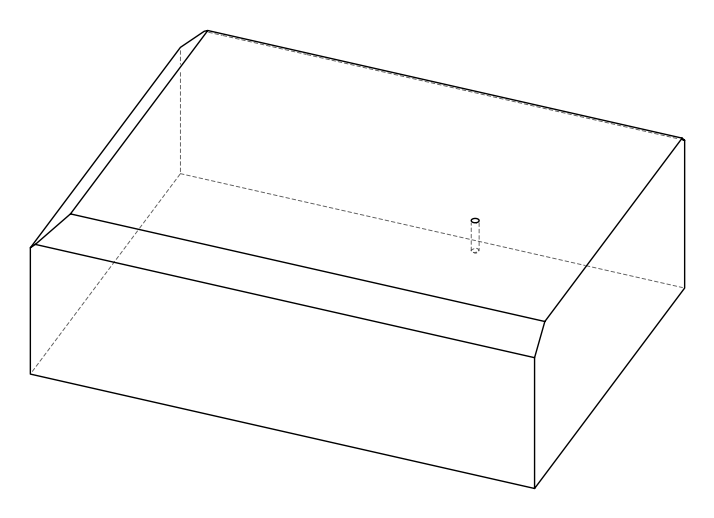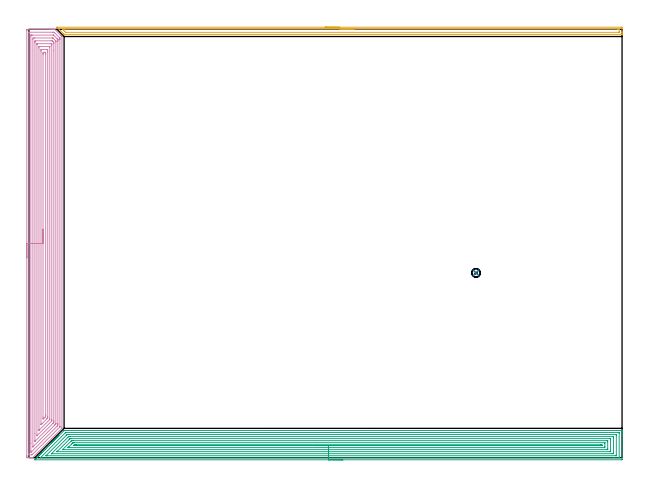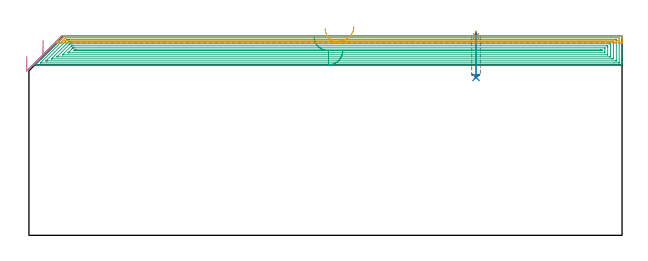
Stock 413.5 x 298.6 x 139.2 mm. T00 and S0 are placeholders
(PLAN: 5 operations, 2 tool changes, 53.6 min)
(1 SPOT_DRILL | STEP1POCKET | NXT0321_9005460120000 | 0.03 min | 2 mm3)
(2 DRILL_BLIND_HOLE_INTO_CENTER | STEP1POCKET | UGT0301_025 | 0.13 min | 779 mm3)
(3 AREA_MILL | FG_CHAMFER_SURFACE | UGT0205_001 | 25.79 min | 85728 mm3)
(4 AREA_MILL_1 | FG_CHAMFER_SURFACE_1 | UGT0205_001 | 21.24 min | 86252 mm3)
(5 AREA_MILL_2 | FG_CHAMFER_SURFACE_2 | UGT0205_001 | 6.45 min | 4883 mm3)
(TOOL NXT0321_9005460120000 | NC Spot Drill, 142deg, 12mm, Carbide, Uncoated | D12 PA142 FL30 Z2)
(TOOL UGT0301_025 | Twist Drill 6 mm | D6 PA118 FL57 Z2)
(TOOL UGT0205_001 | Chamfer Mill 20 x 3 x 45 deg. | D20 FL50 Z2)
(OP 1 SPOT_DRILL)
G17 G21 G94 G90
T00 M6
G54
G17 G0 G90 X311.7 Y128.8 S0 M3
G43 Z149.2 H0
G94 G81 G98 Z138.942 F250. R142.2
G80
M5
M2
(OP 2 DRILL_BLIND_HOLE_INTO_CENTER)
G17 G21 G94 G90
T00 M6
G54
G17 G0 G90 X311.7 Y128.8 S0 M3
G43 Z149.2 H0
G94 G81 G98 Z110.1 F250. R141.2
G80
M5
M2
(OP 3 AREA_MILL)
G17 G21 G94 G90
T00 M6
G54
G17 G0 G90 X218.8 Y-1.5 S1061 M3
G43 Z149.2 H0
Z128.8
G94 G1 X218.762 Z127.928 F250.
X218.648 Z127.063
X218.459 Z126.212
X218.197 Z125.38
X217.863 Z124.574
X217.46 Z123.8
X216.992 Z123.064
X216.46 Z122.372
X215.871 Z121.729
X215.228 Z121.14
X214.536 Z120.608
X213.8 Z120.14
X213.026 Z119.737
X212.22 Z119.403
X211.388 Z119.141
X210.537 Z118.952
X209.672 Z118.838
X208.8 Z118.8
X4.249
X4.116 Y-1.496 Z118.803
X4.146 Y-1.461 Z118.838
X4.269 Y-1.331 Z118.967
X4.715 Y-0.883 Z119.413
X4.873 Y-0.725 Z119.57
X5.162 Y-0.438 Z119.862
X5.757 Y0.159 Z120.454
X6.051 Y0.451 Z120.751
X6.641 Y1.043 Z121.338
X6.983 Y1.383 Z121.683
X7.524 Y1.926 Z122.222
X8.115 Y2.515 Z122.814
X8.288 Y2.689 Z122.986
X8.408 Y2.81 Z123.106
X8.999 Y3.399 Z123.698
X9.181 Y3.582 Z123.88
X9.292 Y3.693 Z123.99
X9.882 Y4.282 Z124.582
X10.074 Y4.475 Z124.773
X10.176 Y4.577 Z124.874
X10.766 Y5.166 Z125.466
X11.414 Y5.814 Z126.113
X12.307 Y6.707 Z127.006
X13.2 Y7.601 Z127.9
X14.093 Y8.494 Z128.793
X14.986 Y9.387 Z129.686
X15.772 Y10.173 Z130.471
X15.88 Y10.281 Z130.578
X16.215 Y10.615 Z130.915
X16.43 Y10.83 Z131.13
X16.655 Y11.056 Z131.354
X16.773 Y11.175 Z131.471
X17.138 Y11.539 Z131.838
X17.295 Y11.695 Z131.995
X17.832 Y12.234 Z132.529
X17.997 Y12.398 Z132.696
X18.113 Y12.513 Z132.811
X18.274 Y12.676 Z132.971
X18.434 Y12.835 Z133.133
X18.559 Y12.96 Z133.258
X18.715 Y13.118 Z133.413
X18.871 Y13.272 Z133.57
X19.006 Y13.407 Z133.704
X19.157 Y13.56 Z133.855
X19.308 Y13.709 Z134.007
X19.452 Y13.853 Z134.151
X19.599 Y14.001 Z134.297
X19.745 Y14.146 Z134.444
X19.899 Y14.3 Z134.598
X20.041 Y14.443 Z134.739
X20.182 Y14.583 Z134.881
X20.345 Y14.746 Z135.044
X20.483 Y14.885 Z135.181
X20.619 Y15.02 Z135.318
X20.792 Y15.193 Z135.491
X24.365 Y18.766 Z139.063
X24.47 Y18.866 Z139.163
X24.505 Y18.895 Z139.191
X25.258 Y18.9 Z139.2
X413.331
X413.491 Y18.897 Z139.188
X413.493 Y18.886 Z139.177
X413.5 Y18.537 Z138.836
Y18.203 Z138.502
Y17.536 Z137.83
Y16.318 Z136.615
Y15.768 Z136.063
Y4.861 Z125.159
Y-1.019 Z119.278
X413.498 Y-1.297 Z119.001
X413.49 Y-1.492 Z118.806
X413.293 Y-1.499 Z118.799
X208.8 Y-1.5 Z118.8
Y-0.086 Z120.214
X8.237 Y-0.085 Z120.215
X7.995 Y-0.079 Z120.221
X8.016 Y-0.046 Z120.254
X8.102 Y0.049 Z120.349
X8.194 Y0.144 Z120.444
X8.288 Y0.238 Z120.538
X25.258 Y17.208 Z137.508
X25.425 Y17.37 Z137.67
X25.531 Y17.47 Z137.77
X25.73 Y17.479 Z137.779
X26.151 Y17.485 Z137.785
X26.201 Y17.486 Z137.786
X411.149 Y17.485 Z137.785
X411.486 Y17.479 Z137.779
X411.492 Y17.371 Z137.671
X411.499 Y17.139 Z137.439
Y0.352 Z120.652
X411.49 Y-0.046 Z120.254
X411.485 Y-0.08 Z120.22
X411.466 Y-0.082 Z120.218
X411.415 Y-0.085 Z120.215
X407.938 Y-0.086 Z120.214
X208.8
Y1.328 Z121.628
X12.754 Y1.329 Z121.629
X12.166
X11.886 Y1.333 Z121.633
X11.86 Y1.335 Z121.635
X11.849 Y1.34 Z121.64
X11.853 Y1.348 Z121.648
X11.86 Y1.36 Z121.66
X26.269 Y15.768 Z136.068
X26.531 Y16.022 Z136.322
X26.57 Y16.059 Z136.359
X26.637 Y16.065 Z136.365
X26.741 Y16.068 Z136.368
X27.044 Y16.07 Z136.37
X27.631 Y16.071 Z136.371
X27.937 Y16.072 Z136.372
X409.006 Y16.071 Z136.371
X409.312 Y16.069 Z136.369
X409.414 Y16.068 Z136.368
X409.486 Y16.065 Z136.365
X409.491 Y15.954 Z136.254
X409.497 Y15.768 Z136.068
X409.499 Y15.583 Z135.883
X409.5 Y1.632 Z121.932
X409.499 Y1.447 Z121.747
X409.495 Y1.384 Z121.684
X409.491 Y1.34 Z121.64
X409.464 Y1.335 Z121.635
X409.312 Y1.333 Z121.633
X408.725 Y1.329 Z121.629
X208.8 Y1.328 Z121.628
Y2.743 Z123.043
X16.096
X15.822 Y2.745 Z123.045
X15.736 Y2.748 Z123.048
X15.713 Y2.75 Z123.05
X15.718 Y2.758 Z123.058
X15.748 Y2.794 Z123.094
X15.827 Y2.877 Z123.177
X15.893 Y2.944 Z123.244
X27.044 Y14.095 Z134.395
X27.445 Y14.488 Z134.788
X27.611 Y14.65 Z134.95
X27.937 Y14.654 Z134.954
X28.168 Y14.656 Z134.956
X28.83 Y14.657 Z134.957
X29.06
X407.381
X407.432 Y14.656 Z134.956
X407.468 Y14.653 Z134.953
X407.484 Y14.651 Z134.951
X407.49 Y14.639 Z134.939
X407.494 Y14.435 Z134.735
X407.5 Y14.027 Z134.327
Y3.399 Z123.699
X407.494 Y2.97 Z123.27
X407.49 Y2.762 Z123.062
X407.289 Y2.749 Z123.049
X406.633 Y2.744 Z123.044
X406.402 Y2.743 Z123.043
X208.8
Y4.157 Z124.457
X19.688
X19.62 Y4.159 Z124.459
X19.578 Y4.163 Z124.463
X19.574 Y4.164 Z124.464
X19.58 Y4.172 Z124.472
X19.682 Y4.282 Z124.582
X19.789 Y4.391 Z124.691
X19.899 Y4.501 Z124.801
X27.937 Y12.539 Z132.839
X28.229 Y12.829 Z133.129
X28.523 Y13.118 Z133.418
X28.627 Y13.217 Z133.517
X28.665 Y13.236 Z133.536
X28.708 Y13.239 Z133.539
X28.83 Y13.241 Z133.541
X29.597 Y13.243 Z133.543
X29.723
X404.973
X405.227 Y13.24 Z133.54
X405.395 Y13.236 Z133.536
X405.491 Y13.231 Z133.531
X405.493 Y13.21 Z133.51
X405.496 Y13.118 Z133.418
X405.5 Y12.471 Z132.771
Y12.234 Z132.534
Y4.52 Z124.82
X405.497 Y4.282 Z124.582
X405.494 Y4.202 Z124.502
X405.491 Y4.168 Z124.468
X405.353 Y4.164 Z124.464
X405.1 Y4.159 Z124.459
X404.973 Y4.157 Z124.457
X404.846
X208.8
Y5.571 Z125.871
X23.526 Y5.572 Z125.872
X23.471 Y5.573 Z125.873
X23.445 Y5.575 Z125.875
X23.439 Y5.577 Z125.877
X23.44 Y5.585 Z125.885
X23.447 Y5.597 Z125.897
X23.454 Y5.606 Z125.906
X23.471 Y5.624 Z125.924
X29.46 Y11.611 Z131.911
X29.549 Y11.699 Z131.999
X29.622 Y11.767 Z132.067
X29.67 Y11.811 Z132.111
X29.723 Y11.822 Z132.122
X30.136 Y11.826 Z132.126
X30.617 Y11.828 Z132.128
X31.026 Y11.829 Z132.129
X402.577
X403.06 Y11.827 Z132.127
X403.475 Y11.824 Z132.124
X403.49 Y11.821 Z132.121
X403.496 Y11.803 Z132.103
X403.499 Y11.351 Z131.651
X403.5 Y10.916 Z131.216
Y6.049 Z126.349
X403.498 Y5.616 Z125.916
X403.493 Y5.586 Z125.886
X403.489 Y5.578 Z125.878
X403.482 Y5.576 Z125.876
X403.423 Y5.573 Z125.873
X403.302 Y5.571 Z125.871
X403.06
X208.8
Y6.985 Z127.285
X27.553 Y6.986 Z127.286
X27.388 Y6.987 Z127.287
X27.306 Y6.989 Z127.289
X27.297 Y6.991 Z127.291
X27.296 Y6.993 Z127.293
X27.31 Y7.009 Z127.309
X27.582 Y7.284 Z127.584
X27.862 Y7.565 Z127.865
X29.881 Y9.584 Z129.884
X30.247 Y9.949 Z130.249
X30.617 Y10.316 Z130.616
X30.697 Y10.388 Z130.688
X30.726 Y10.408 Z130.708
X30.775 Y10.41 Z130.71
X30.88 Y10.413 Z130.713
X31.09 Y10.414 Z130.714
X31.51 Y10.415 Z130.715
X401.328 Y10.414 Z130.714
X401.464 Y10.409 Z130.709
X401.491 Y10.408 Z130.708
X401.495 Y10.39 Z130.69
X401.498 Y10.368 Z130.668
X401.499 Y10.345 Z130.645
X401.5 Y10.243 Z130.543
X401.498 Y7.595 Z127.895
X401.49 Y7.369 Z127.669
X401.474 Y6.992 Z127.292
X401.274 Y6.987 Z127.287
X401.22 Y6.986 Z127.286
X208.8 Y6.985 Z127.285
Y8.399 Z128.699
X31.813 Y8.4 Z128.7
X31.51 Y8.402 Z128.702
X31.223 Y8.406 Z128.706
X31.452 Y8.7 Z129.
X31.479 Y8.731 Z129.031
X31.51 Y8.763 Z129.063
X31.68 Y8.926 Z129.226
X31.741 Y8.982 Z129.282
X31.806 Y8.993 Z129.293
X32.101 Y8.999 Z129.299
X32.403 Y9. Z129.3
X32.992
X398.594
X399.187 Y8.998 Z129.298
X399.488 Y8.993 Z129.293
X399.499 Y8.7 Z129.
X399.5 Y8.688 Z128.988
X399.488 Y8.407 Z128.707
X398.897 Y8.401 Z128.701
X398.594 Y8.4 Z128.7
X398.005 Y8.399 Z128.699
X208.8
X207.928 Z128.738
X207.064 Z128.851
X206.212 Z129.04
X205.38 Z129.303
X204.574 Z129.636
X203.8 Z130.039
X203.064 Z130.508
X202.372 Z131.039
X201.729 Z131.628
X201.14 Z132.272
X200.609 Z132.964
X200.14 Z133.699
X199.737 Z134.473
X199.403 Z135.279
X199.141 Z136.111
X198.952 Z136.963
X198.838 Z137.828
X198.8 Z138.699
G0 Z149.2
M5
M2
(OP 4 AREA_MILL_1)
G17 G21 G94 G90
T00 M6
G54
G17 G0 G90 X-1.5 Y139.3 S1061 M3
G43 Z149.2 H0
Z124.7
G94 G1 Y139.338 Z123.828 F250.
Y139.452 Z122.964
Y139.641 Z122.112
Y139.903 Z121.28
Y140.237 Z120.474
Y140.64 Z119.7
Y141.108 Z118.964
Y141.64 Z118.272
Y142.229 Z117.629
Y142.872 Z117.04
Y143.564 Z116.508
Y144.3 Z116.04
Y145.074 Z115.637
Y145.88 Z115.303
Y146.712 Z115.041
Y147.564 Z114.852
Y148.428 Z114.738
Y149.3 Z114.7
Y297.721
X-1.498 Y297.987 Z114.702
X-1.492 Y298.593 Z114.706
X-1.482 Y298.596 Z114.715
X-0.872 Y298.6 Z115.325
X14.326 Z130.521
X15.78 Z131.977
X16.114 Z132.31
X16.782 Z132.982
X17.902 Z134.101
X17.993 Y298.598 Z134.189
X18.02 Y298.582 Z134.216
X22.074 Y294.527 Z138.27
X22.185 Y294.415 Z138.385
X22.3 Y294.3 Z138.5
X22.372 Y294.228 Z138.571
X22.819 Y293.781 Z139.018
X22.947 Y293.651 Z139.144
X22.996 Y293.594 Z139.19
X23. Y293.522 Z139.2
Y21.153
X22.995 Y20.394 Z139.19
X22.86 Y20.26 Z139.059
X22.819 Y20.219 Z139.018
X2.704 Y0.104 Z118.902
X2.608 Y0.01 Z118.804
X2.37 Y0. Z118.569
X1.583 Z117.783
X0.916 Z117.111
X-0.312 Z115.885
X-0.872 Z115.322
X-1.102 Y0.001 Z115.093
X-1.482 Y0.004 Z114.713
X-1.491 Y0.007 Z114.705
X-1.497 Y0.613 Z114.703
X-1.5 Y1.24 Z114.7
Y149.3
X-0.086 Z116.114
X-0.085 Y296.201 Z116.115
X-0.084 Y296.306 Z116.116
X-0.08 Y296.415 Z116.12
X-0.072 Y296.59 Z116.128
X0.022 Y296.592 Z116.222
X0.517 Y296.599 Z116.717
X16.609 Z132.809
X17.008 Y296.596 Z133.208
X17.512 Y296.59 Z133.712
X17.902 Y296.246 Z134.102
X17.918 Y296.232 Z134.118
X21.493 Y292.657 Z137.693
X21.52 Y292.629 Z137.72
X21.56 Y292.578 Z137.76
X21.579 Y292.544 Z137.779
X21.581 Y292.526 Z137.781
X21.585 Y291.736 Z137.785
X21.586 Y291.629 Z137.786
X21.585 Y21.831 Z137.785
X21.582 Y21.617 Z137.782
X21.579 Y21.475 Z137.779
X21.569 Y21.43 Z137.769
X21.555 Y21.413 Z137.755
X21.478 Y21.33 Z137.678
X21.39 Y21.24 Z137.59
X21.303 Y21.153 Z137.503
X2.549 Y2.399 Z118.749
X2.175 Y2.034 Z118.375
X2.153 Y2.015 Z118.353
X2.109 Y2.01 Z118.309
X2.009 Y2.005 Z118.209
X1.81 Y2.002 Z118.01
X0.421 Y2. Z116.621
X0.022 Y2.003 Z116.222
X-0.035 Y2.006 Z116.165
X-0.068 Y2.01 Z116.132
X-0.079 Y2.021 Z116.121
X-0.081 Y2.078 Z116.119
X-0.085 Y2.292 Z116.115
Y2.399
X-0.086 Y2.506 Z116.114
Y149.3
X1.328 Z117.528
X1.329 Y294.002 Z117.529
X1.331 Y294.415 Z117.531
X1.333 Y294.534 Z117.533
X1.335 Y294.585 Z117.535
X1.439 Y294.591 Z117.639
X1.626 Y294.598 Z117.826
X1.81 Y294.599 Z118.01
X2.518 Y294.6 Z118.718
X16.824 Y294.599 Z133.024
X17.008 Y294.594 Z133.208
X17.069 Y294.59 Z133.269
X17.11 Y294.578 Z133.31
X17.144 Y294.547 Z133.344
X17.284 Y294.415 Z133.484
X19.69 Y292.011 Z135.89
X19.965 Y291.736 Z136.165
X20.055 Y291.642 Z136.255
X20.126 Y291.565 Z136.326
X20.165 Y291.52 Z136.365
X20.166 Y291.494 Z136.366
X20.17 Y291.257 Z136.37
X20.171 Y290.843 Z136.371
Y290.362
Y23.832
X20.17 Y23.353 Z136.37
X20.166 Y22.939 Z136.366
X20.159 Y22.47 Z136.359
X19.746 Y22.046 Z135.946
X19.718 Y22.018 Z135.918
X1.81 Y4.11 Z118.01
X1.77 Y4.074 Z117.97
X1.696 Y4.01 Z117.896
X1.624 Y4.007 Z117.824
X1.501 Y4.004 Z117.701
X1.402 Y4.006 Z117.602
X1.341 Y4.01 Z117.541
X1.335 Y4.027 Z117.535
X1.333 Y4.185 Z117.533
X1.329 Y4.665 Z117.529
X1.328 Y10.051 Z117.528
Y149.3
X2.743 Z118.943
Y291.736
X2.75 Y292.583 Z118.95
X3.598 Y292.599 Z119.798
X3.627 Y292.6 Z119.827
X16.143 Z132.343
X16.575 Y292.593 Z132.775
X16.629 Y292.59 Z132.829
X16.658 Y292.582 Z132.858
X16.701 Y292.542 Z132.901
X16.838 Y292.411 Z133.038
X17.008 Y292.243 Z133.208
X18.408 Y290.843 Z134.608
X18.576 Y290.672 Z134.776
X18.709 Y290.534 Z134.909
X18.748 Y290.491 Z134.948
X18.751 Y290.467 Z134.951
X18.754 Y290.415 Z134.954
X18.757 Y289.989 Z134.957
Y289.95
Y23.832
X18.753 Y23.618 Z134.953
X18.75 Y23.516 Z134.95
X18.685 Y23.446 Z134.885
X18.49 Y23.244 Z134.69
X18.19 Y22.939 Z134.39
X18.046 Y22.795 Z134.246
X2.856 Y7.605 Z119.056
X2.783 Y7.535 Z118.983
X2.755 Y7.511 Z118.955
X2.751 Y7.509 Z118.951
X2.749 Y7.521 Z118.949
X2.745 Y7.586 Z118.945
X2.743 Y7.718 Z118.943
Y7.757
Y149.3
X4.157 Z120.357
Y289.391
X4.16 Y289.95 Z120.36
X4.164 Y290.277 Z120.364
X4.173 Y290.59 Z120.373
X4.492 Y290.596 Z120.692
X4.736 Y290.599 Z120.936
X15.464 Z131.664
X16.114 Y290.59 Z132.314
X16.204 Y290.585 Z132.404
X16.296 Y290.498 Z132.496
X16.482 Y290.316 Z132.682
X16.852 Y289.95 Z133.052
X17.008 Y289.793 Z133.208
X17.191 Y289.607 Z133.391
X17.282 Y289.512 Z133.482
X17.324 Y289.465 Z133.524
X17.336 Y289.39 Z133.536
X17.34 Y289.057 Z133.54
X17.342 Y288.723 Z133.542
X17.343 Y283.741 Z133.543
Y25.618
X17.342 Y25.284 Z133.542
X17.338 Y24.725 Z133.538
X17.336 Y24.562 Z133.536
X17.262 Y24.472 Z133.462
X17.008 Y24.21 Z133.208
X16.82 Y24.019 Z133.02
X16.634 Y23.832 Z132.834
X4.492 Y11.69 Z120.692
X4.31 Y11.511 Z120.51
X4.251 Y11.454 Z120.451
X4.173 Y11.382 Z120.373
X4.164 Y11.483 Z120.364
X4.16 Y11.556 Z120.36
X4.158 Y11.663 Z120.358
X4.157 Y16.83 Z120.357
Y149.3
X5.571 Z121.771
X5.572 Y287.978 Z121.772
X5.573 Y288.164 Z121.773
X5.578 Y288.517 Z121.778
X5.587 Y288.59 Z121.787
X5.697 Y288.595 Z121.897
X5.844 Y288.599 Z122.044
X15.22 Y288.6 Z131.42
X15.679 Y288.599 Z131.879
X15.725 Y288.594 Z131.925
X15.747 Y288.59 Z131.947
X15.778 Y288.566 Z131.978
X15.828 Y288.521 Z132.028
X15.854 Y288.495 Z132.054
X15.903 Y288.438 Z132.103
X15.922 Y288.412 Z132.122
X15.925 Y288.393 Z132.125
X15.927 Y288.35 Z132.127
X15.928 Y288.164 Z132.128
X15.929 Y287.456 Z132.129
Y26.511
X15.925 Y25.806 Z132.125
X15.922 Y25.618 Z132.122
X15.919 Y25.579 Z132.119
X15.884 Y25.539 Z132.084
X15.819 Y25.47 Z132.019
X15.72 Y25.368 Z131.92
X15.595 Y25.243 Z131.795
X5.71 Y15.358 Z121.91
X5.647 Y15.297 Z121.847
X5.59 Y15.247 Z121.79
X5.579 Y15.239 Z121.779
X5.577 Y15.251 Z121.777
X5.575 Y15.301 Z121.775
X5.572 Y15.609 Z121.772
X5.571 Y149.3 Z121.771
X6.985 Z123.185
Y285.673
X6.988 Y286.378 Z123.188
X6.99 Y286.561 Z123.19
X6.992 Y286.585 Z123.192
X7.008 Y286.59 Z123.208
X7.063 Y286.595 Z123.263
X7.174 Y286.598 Z123.374
X7.845 Y286.6 Z124.045
X14.326 Z130.526
X14.4 Y286.599 Z130.6
X14.46 Y286.595 Z130.66
X14.497 Y286.59 Z130.697
X14.508 Y286.584 Z130.708
X14.509 Y286.565 Z130.709
X14.513 Y286.378 Z130.713
X14.514 Y286.19 Z130.714
Y27.216
X14.51 Y26.863 Z130.71
X14.508 Y26.688 Z130.708
X14.497 Y26.606 Z130.697
X14.412 Y26.511 Z130.612
X14.37 Y26.467 Z130.57
X14.326 Y26.423 Z130.526
X7.174 Y19.271 Z123.374
X7.125 Y19.225 Z123.325
X7.026 Y19.135 Z123.226
X6.991 Y19.107 Z123.191
X6.989 Y19.125 Z123.189
X6.988 Y19.178 Z123.188
X6.986 Y19.367 Z123.186
X6.985 Y19.555 Z123.185
Y149.3
X8.4 Z124.6
Y283.367
Y283.699
X8.403 Y284.257 Z124.603
X8.407 Y284.592 Z124.607
X8.954 Y284.6 Z125.154
X12.53 Z128.73
X13.093 Y284.592 Z129.293
X13.098 Y284.032 Z129.298
X13.1 Y282.806 Z129.3
Y28.628
X13.099 Y28.297 Z129.299
X13.096 Y27.74 Z129.296
X13.093 Y27.657 Z129.293
X13.044 Y27.603 Z129.244
X12.855 Y27.404 Z129.055
X12.698 Y27.244 Z128.898
X12.538 Y27.085 Z128.738
X9.124 Y23.67 Z125.324
X8.962 Y23.509 Z125.162
X8.675 Y23.225 Z124.875
X8.52 Y23.073 Z124.72
X8.414 Y22.973 Z124.614
X8.407 Y23.125 Z124.607
X8.403 Y23.237 Z124.603
X8.4 Y23.5 Z124.6
Y149.3
X9.814 Z126.014
Y281.02
X9.815 Y281.913 Z126.015
X9.817 Y281.952 Z126.017
X9.856 Y282.59 Z126.056
X10.066 Y282.596 Z126.266
X10.75 Y282.599 Z126.95
X10.957 Z127.157
X11.644 Y282.59 Z127.844
X11.683 Y281.913 Z127.883
X11.685 Y281.872 Z127.885
X11.686 Y281.02 Z127.886
Y30.041
X11.684 Y29.19 Z127.884
X11.683 Y29.151 Z127.883
X11.644 Y28.652 Z127.844
X11.469 Y28.471 Z127.669
X11.3 Y28.297 Z127.5
X10.407 Y27.404 Z126.607
X10.129 Y27.131 Z126.329
X9.856 Y26.864 Z126.056
X9.818 Y27.404 Z126.018
X9.816 Y27.444 Z126.016
X9.814 Y28.297 Z126.014
Y149.3
Y150.172 Z126.052
Y151.036 Z126.166
Y151.888 Z126.354
Y152.72 Z126.617
Y153.526 Z126.951
Y154.3 Z127.354
Y155.036 Z127.822
Y155.728 Z128.353
Y156.371 Z128.943
Y156.96 Z129.586
Y157.492 Z130.278
Y157.96 Z131.014
Y158.363 Z131.788
Y158.697 Z132.594
Y158.959 Z133.426
Y159.148 Z134.277
Y159.262 Z135.142
Y159.3 Z136.014
G0 Z149.2
M5
M2
(OP 5 AREA_MILL_2)
G17 G21 G94 G90
T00 M6
G54
G17 G0 G90 X206.5 Y300.1 S1061 M3
G43 Z149.2 H0
Z144.2
G94 G1 X206.538 Z143.328 F250.
X206.652 Z142.463
X206.841 Z141.612
X207.103 Z140.78
X207.437 Z139.974
X207.84 Z139.2
X208.308 Z138.464
X208.84 Z137.772
X209.429 Z137.129
X210.072 Z136.539
X210.764 Z136.008
X211.5 Z135.54
X212.274 Z135.137
X213.08 Z134.803
X213.912 Z134.541
X214.764 Z134.352
X215.628 Z134.238
X216.5 Z134.2
X412.891 Y300.099 Z134.201
X413.215 Y300.097
X413.49 Y300.093 Z134.203
X413.5 Y299.78 Z134.515
Y296.609 Z137.687
Y296.292 Z138.003
Y295.332 Z138.967
X413.496 Y295.214 Z139.078
X413.49 Y295.102 Z139.188
X413.338 Y295.1 Z139.2
X24.572
X24.505 Y295.105 Z139.19
X24.471 Y295.131 Z139.166
X24.317 Y295.283 Z139.016
X20.69 Y298.908 Z135.388
X20.555 Y299.044 Z135.254
X20.394 Y299.205 Z135.093
X20.254 Y299.344 Z134.951
X20.109 Y299.49 Z134.808
X19.968 Y299.631 Z134.667
X19.817 Y299.78 Z134.515
X19.662 Y299.937 Z134.361
X19.503 Y300.092 Z134.196
X19.502 Y300.094 Z134.194
X19.594 Y300.099 Z134.198
X19.628 Y300.1 Z134.2
X216.5
Y298.686 Z135.614
X410.441
X411.106 Y298.684 Z135.616
X411.337 Y298.682 Z135.618
X411.451 Y298.679 Z135.621
X411.491 Y298.67 Z135.63
X411.493 Y298.647 Z135.653
X411.498 Y298.525 Z135.775
X411.5 Y296.779 Z137.521
X411.497 Y296.651 Z137.649
X411.493 Y296.549 Z137.751
X411.49 Y296.521 Z137.779
X411.478 Y296.519 Z137.781
X411.438 Y296.517 Z137.783
X411.106 Y296.515 Z137.785
X410.878 Y296.514 Z137.786
X26.13 Y296.515 Z137.785
X25.797 Y296.516 Z137.784
X25.631 Y296.519 Z137.781
X25.553 Y296.521 Z137.779
X25.465 Y296.596 Z137.704
X24.888 Y297.164 Z137.136
X24.572 Y297.478 Z136.822
X24.014 Y298.036 Z136.264
X23.679 Y298.372 Z135.928
X23.411 Y298.648 Z135.652
X23.387 Y298.674 Z135.626
X23.404 Y298.679 Z135.621
X23.494 Y298.682 Z135.618
X23.679 Y298.684 Z135.616
X23.907 Y298.686 Z135.614
X24.572
X216.5
X217.372 Z135.652
X218.236 Z135.766
X219.088 Z135.955
X219.92 Z136.217
X220.726 Z136.551
X221.5 Z136.954
X222.236 Z137.423
X222.928 Z137.954
X223.571 Z138.543
X224.16 Z139.186
X224.692 Z139.878
X225.16 Z140.614
X225.563 Z141.388
X225.897 Z142.194
X226.159 Z143.026
X226.348 Z143.878
X226.462 Z144.743
X226.5 Z145.614
G0 Z149.2
M5
M2
